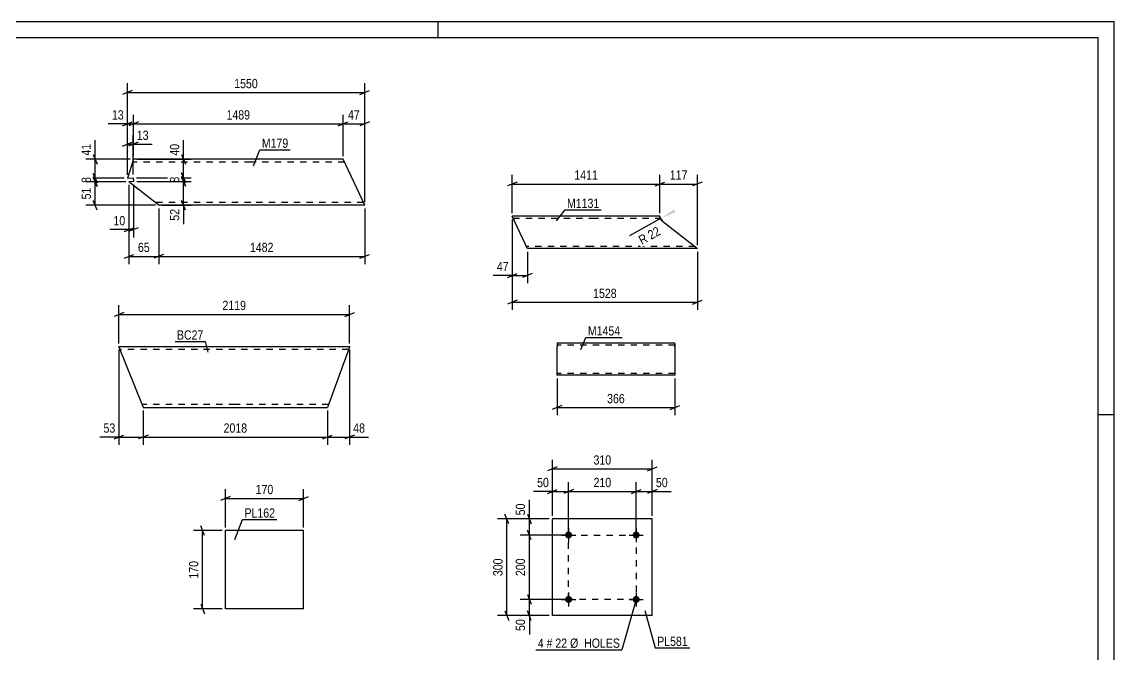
# Model space of a CAD drawing. Header units: millimetres. Extents: x 0 to 594, y 0 to 420.
# Drawn here: x 254.7 to 594, y 223.7 to 420 of the extents above; entities that cross this region are included whole.
import ezdxf

# ---------------------------------------------------------------- set-up
doc = ezdxf.new("R2010")
doc.units = ezdxf.units.MM
doc.linetypes.add('DXK_LINE_DOT2', pattern=[3.9198, 1.9599, -1.9599])
doc.styles.add('Arial Narrow', font='ARIALN.TTF', dxfattribs={"height": 0.2})

# ---------------------------------------------------------------- blocks, each defined once
blk = doc.blocks.new('Unknown-761571251-1162')
at = {"color": 5, "linetype": 'Continuous'}
for p, q in [((594, 420), (0, 420)), ((384, 415), (384, 420)), ((594, 0), (594, 420)), ((589, 415), (5, 415)), ((589, 5), (589, 415)), ((594, 298), (589, 298))]:
    blk.add_line(p, q, dxfattribs=at)
blk = doc.blocks.new('Part-761571251-7425 - 7424')
at = {"color": 2, "linetype": 'Continuous'}
for p, q in [((289.35, 377.34), (287.43, 371.48)), ((325.76, 377.34), (289.35, 377.34)), ((354.43, 377.34), (325.86, 377.34)), ((361.16, 363.06), (354.43, 377.34)), ((287.43, 371.48), (289.26, 371.59)), ((289.33, 370.45), (287.91, 370.36)), ((295.01, 364.77), (287.91, 370.36)), ((289.26, 371.59), (289.33, 370.45)), ((297.19, 363.06), (295.01, 364.77)), ((325.76, 363.06), (297.19, 363.06)), ((361.16, 363.06), (325.86, 363.06))]:
    blk.add_line(p, q, dxfattribs=at)
at = {"color": 7, "linetype": 'DXK_LINE_DOT2'}
for p, q in [((325.76, 376.49), (289.07, 376.49)), ((354.84, 376.49), (325.86, 376.49)), ((297.02, 363.19), (295.01, 364.77)), ((325.76, 363.92), (296.1, 363.92)), ((360.76, 363.92), (325.86, 363.92)), ((360.76, 363.92), (360.73, 363.98))]:
    blk.add_line(p, q, dxfattribs=at)
blk = doc.blocks.new('Part-761571251-7460 - 7459')
at = {"color": 2, "linetype": 'Continuous'}
for p, q in [((431.74, 359.66), (407.02, 359.66)), ((411.17, 350.86), (407.02, 359.66)), ((452.86, 359.66), (431.84, 359.66)), ((453.1, 358.92), (452.86, 359.66)), ((453.11, 358.89), (453.1, 358.92)), ((453.72, 358.18), (453.11, 358.89)), ((453.72, 358.18), (464.55, 349.66)), ((411.74, 349.66), (411.17, 350.86)), ((431.74, 349.66), (411.74, 349.66)), ((464.55, 349.66), (431.84, 349.66))]:
    blk.add_line(p, q, dxfattribs=at)
at = {"color": 7, "linetype": 'DXK_LINE_DOT2'}
for p, q in [((407.31, 359.06), (431.74, 359.06)), ((431.84, 359.06), (453.06, 359.06)), ((453.06, 359.06), (453.07, 359.02)), ((453.07, 359.02), (453.06, 359.06)), ((453.1, 358.92), (453.07, 359.02)), ((453.1, 358.92), (453.07, 359.02)), ((453.11, 358.89), (453.1, 358.92)), ((453.11, 358.89), (453.1, 358.92)), ((453.11, 358.89), (453.1, 358.92)), ((453.28, 358.69), (453.11, 358.89)), ((453.11, 358.89), (453.11, 358.89)), ((411.69, 349.75), (411.17, 350.86)), ((411.45, 350.26), (411.43, 350.31)), ((431.74, 350.26), (411.45, 350.26)), ((463.78, 350.26), (431.84, 350.26))]:
    blk.add_line(p, q, dxfattribs=at)
blk = doc.blocks.new('Part-761571251-7432 - 7431')
at = {"color": 2, "linetype": 'Continuous'}
for p, q in [((292.32, 300.46), (284.8, 319.19)), ((284.8, 319.19), (320.94, 319.19)), ((321.04, 319.19), (356.48, 319.19)), ((356.43, 319.06), (349.61, 300.33)), ((356.48, 319.19), (356.43, 319.06)), ((292.32, 300.46), (292.37, 300.33)), ((292.37, 300.33), (320.94, 300.33)), ((321.04, 300.33), (349.61, 300.33))]:
    blk.add_line(p, q, dxfattribs=at)
at = {"color": 7, "linetype": 'DXK_LINE_DOT2'}
for p, q in [((320.94, 318.33), (285.14, 318.33)), ((356.16, 318.33), (321.04, 318.33)), ((292.03, 301.19), (292, 301.25)), ((320.94, 301.19), (292.03, 301.19)), ((349.92, 301.19), (321.04, 301.19)), ((349.92, 301.19), (349.95, 301.25))]:
    blk.add_line(p, q, dxfattribs=at)
blk = doc.blocks.new('Part-761571251-7439 - 7438')
at = {"color": 2, "linetype": 'Continuous'}
for p, q in [((342.16, 262.06), (317.91, 262.06)), ((317.91, 237.77), (317.91, 262.06)), ((342.16, 237.77), (342.16, 262.06)), ((342.16, 237.77), (317.91, 237.77))]:
    blk.add_line(p, q, dxfattribs=at)
blk = doc.blocks.new('Part-761571251-7467 - 7466')
at = {"color": 2, "linetype": 'Continuous'}
for p, q in [((420.92, 320.28), (420.92, 319.08)), ((457.52, 320.28), (420.92, 320.28)), ((420.92, 311.02), (420.92, 319.08)), ((457.52, 320.19), (457.52, 320.28)), ((457.52, 320.19), (457.52, 319.08)), ((457.52, 319.08), (457.52, 310.28)), ((420.92, 310.37), (420.92, 311.02)), ((420.92, 310.28), (420.92, 310.37)), ((457.52, 310.28), (420.92, 310.28))]:
    blk.add_line(p, q, dxfattribs=at)
at = {"color": 7, "linetype": 'DXK_LINE_DOT2'}
for p, q in [((457.52, 319.68), (420.92, 319.68)), ((457.52, 319.08), (457.52, 319.93)), ((420.92, 311.02), (420.92, 310.63)), ((420.92, 310.88), (420.92, 310.92)), ((457.52, 310.88), (420.92, 310.88)), ((457.52, 310.88), (457.52, 310.92))]:
    blk.add_line(p, q, dxfattribs=at)
blk = doc.blocks.new('Part-761571251-7474 - 7473')
at = {"color": 2, "linetype": 'Continuous'}
for p, q in [((450.51, 265.7), (419.51, 265.7)), ((419.51, 235.7), (419.51, 265.7)), ((450.51, 235.7), (450.51, 265.7)), ((450.51, 235.7), (419.51, 235.7))]:
    blk.add_line(p, q, dxfattribs=at)
blk = doc.blocks.new('Bolt-761571251-7475 - 7473')
at = {"linetype": 'Continuous'}
for points in [[(425.61, 240.7, -1), (423.41, 240.7, -1)], [(446.61, 240.7, -1), (444.41, 240.7, -1)]]:
    blk.add_hatch(color=1, dxfattribs=at).paths.add_polyline_path(points)
at = {"color": 1, "linetype": 'Continuous'}
for p, q in [((424.51, 242.9), (424.51, 238.5)), ((445.51, 242.9), (445.51, 238.5)), ((422.31, 240.7), (426.71, 240.7)), ((443.31, 240.7), (447.71, 240.7))]:
    blk.add_line(p, q, dxfattribs=at)
blk = doc.blocks.new('Bolt-761571251-7476 - 7473')
at = {"linetype": 'Continuous'}
for points in [[(425.61, 260.7, -1), (423.41, 260.7, -1)], [(446.61, 260.7, -1), (444.41, 260.7, -1)]]:
    blk.add_hatch(color=1, dxfattribs=at).paths.add_polyline_path(points)
at = {"color": 1, "linetype": 'Continuous'}
for p, q in [((424.51, 262.9), (424.51, 258.5)), ((445.51, 262.9), (445.51, 258.5)), ((422.31, 260.7), (426.71, 260.7)), ((443.31, 260.7), (447.71, 260.7))]:
    blk.add_line(p, q, dxfattribs=at)
blk = doc.blocks.new('Rectangle-761571251-11184 - 7473')
at = {"color": 1, "linetype": 'DXK_LINE_DOT2'}
blk.add_lwpolyline([(424.51, 260.7), (445.51, 260.7), (445.51, 240.7), (424.51, 240.7), (424.51, 260.7)], close=True, dxfattribs=at)
blk = doc.blocks.new('StraightDimension-761571251-7562 - 7424')
at = {"color": 7, "linetype": 'Continuous'}
for p, q in [((287.43, 372.48), (287.43, 400.92)), ((361.16, 364.06), (361.16, 400.92)), ((288.93, 398.67), (285.93, 397.47)), ((287.43, 398.07), (361.16, 398.07)), ((359.66, 397.47), (362.66, 398.67))]:
    blk.add_line(p, q, dxfattribs=at)
at = {"color": 0}
blk.add_wipeout([(328.55, 398.82), (328.55, 403.02), (320.04, 403.02), (320.04, 398.82)], dxfattribs=at)
at = {"color": 3, "style": 'Arial Narrow'}
blk.add_text('1550', height=2.863, dxfattribs=at).set_placement((320.64, 399.42))
blk = doc.blocks.new('StraightDimension-761571251-9604 - 7424')
at = {"color": 7, "linetype": 'Continuous'}
for p, q in [((288.35, 377.34), (274.58, 377.34)), ((276.83, 378.84), (278.03, 375.84)), ((277.43, 371.48), (277.43, 377.34)), ((286.43, 371.48), (274.58, 371.48)), ((278.03, 369.98), (276.83, 372.98))]:
    blk.add_line(p, q, dxfattribs=at)
at = {"color": 0}
blk.add_wipeout([(276.68, 382.73), (272.48, 382.73), (272.48, 377.87), (276.68, 377.87)], dxfattribs=at)
at = {"color": 7, "linetype": 'Continuous'}
blk.add_line((277.43, 377.34), (277.43, 383.25), dxfattribs=at)
blk.add_line((277.43, 377.34), (277.43, 383.25), dxfattribs=at)
at = {"color": 3, "style": 'Arial Narrow'}
blk.add_text('41', height=2.863, rotation=90.0002, dxfattribs=at).set_placement((276.08, 378.47))
blk = doc.blocks.new('StraightDimension-761571251-9605 - 7424')
at = {"color": 7, "linetype": 'Continuous'}
for p, q in [((286.43, 371.48), (274.58, 371.48)), ((286.91, 370.36), (274.58, 370.36)), ((276.83, 372.98), (278.03, 369.98)), ((278.03, 368.86), (276.83, 371.86)), ((277.43, 370.36), (277.43, 371.48))]:
    blk.add_line(p, q, dxfattribs=at)
at = {"color": 0}
blk.add_wipeout([(276.68, 372.43), (272.48, 372.43), (272.48, 369.4), (276.68, 369.4)], dxfattribs=at)
at = {"color": 3, "style": 'Arial Narrow'}
blk.add_text('8', height=2.86, rotation=90.0002, dxfattribs=at).set_placement((276.08, 370))
blk = doc.blocks.new('StraightDimension-761571251-10506 - 7424')
at = {"color": 7, "linetype": 'Continuous'}
for p, q in [((287.43, 372.48), (287.43, 384.87)), ((289.26, 372.59), (289.26, 384.87)), ((285.93, 381.42), (288.93, 382.62)), ((287.43, 382.02), (289.26, 382.02)), ((290.76, 382.62), (287.76, 381.42))]:
    blk.add_line(p, q, dxfattribs=at)
at = {"color": 0}
blk.add_wipeout([(294.64, 382.77), (294.64, 386.97), (289.78, 386.97), (289.78, 382.77)], dxfattribs=at)
at = {"color": 7, "linetype": 'Continuous'}
blk.add_line((289.26, 382.02), (295.16, 382.02), dxfattribs=at)
blk.add_line((289.26, 382.02), (295.16, 382.02), dxfattribs=at)
at = {"color": 3, "style": 'Arial Narrow'}
blk.add_text('13', height=2.863, dxfattribs=at).set_placement((290.38, 383.37))
blk = doc.blocks.new('StraightDimension-761571251-9988 - 7424')
at = {"color": 7, "linetype": 'Continuous'}
for p, q in [((297.19, 362.06), (297.19, 344.81)), ((361.16, 362.06), (361.16, 344.81)), ((298.69, 347.81), (295.69, 346.61)), ((297.19, 347.21), (361.16, 347.21)), ((359.66, 346.61), (362.66, 347.81))]:
    blk.add_line(p, q, dxfattribs=at)
at = {"color": 0}
blk.add_wipeout([(333.43, 347.96), (333.43, 352.16), (324.92, 352.16), (324.92, 347.96)], dxfattribs=at)
at = {"color": 3, "style": 'Arial Narrow'}
blk.add_text('1482', height=2.863, dxfattribs=at).set_placement((325.52, 348.56))
blk = doc.blocks.new('StraightDimension-761571251-9606 - 7424')
at = {"color": 7, "linetype": 'Continuous'}
for p, q in [((286.91, 370.36), (274.58, 370.36)), ((276.83, 371.86), (278.03, 368.86)), ((277.43, 363.06), (277.43, 370.36)), ((278.03, 361.56), (276.83, 364.56)), ((296.19, 363.06), (274.58, 363.06))]:
    blk.add_line(p, q, dxfattribs=at)
at = {"color": 0}
blk.add_wipeout([(276.68, 369.14), (272.48, 369.14), (272.48, 364.28), (276.68, 364.28)], dxfattribs=at)
at = {"color": 3, "style": 'Arial Narrow'}
blk.add_text('51', height=2.863, rotation=90.0002, dxfattribs=at).set_placement((276.08, 364.88))
blk = doc.blocks.new('StraightDimension-761571251-9989 - 7424')
at = {"color": 7, "linetype": 'Continuous'}
for p, q in [((287.91, 369.36), (287.91, 344.81)), ((297.19, 362.06), (297.19, 344.81)), ((286.41, 346.61), (289.41, 347.81)), ((287.91, 347.21), (297.19, 347.21)), ((298.69, 347.81), (295.69, 346.61))]:
    blk.add_line(p, q, dxfattribs=at)
at = {"color": 0}
blk.add_wipeout([(294.98, 347.96), (294.98, 352.16), (290.12, 352.16), (290.12, 347.96)], dxfattribs=at)
at = {"color": 3, "style": 'Arial Narrow'}
blk.add_text('65', height=2.863, dxfattribs=at).set_placement((290.72, 348.56))
blk = doc.blocks.new('StraightDimension-761571251-10337 - 7424')
at = {"color": 7, "linetype": 'Continuous'}
for p, q in [((354.43, 378.34), (354.43, 391.19)), ((361.16, 364.06), (361.16, 391.19)), ((352.93, 387.74), (355.93, 388.94)), ((354.43, 388.34), (361.16, 388.34)), ((362.66, 388.94), (359.66, 387.74))]:
    blk.add_line(p, q, dxfattribs=at)
at = {"color": 0}
blk.add_wipeout([(360.23, 389.09), (360.23, 393.29), (355.37, 393.29), (355.37, 389.09)], dxfattribs=at)
at = {"color": 3, "style": 'Arial Narrow'}
blk.add_text('47', height=2.863, dxfattribs=at).set_placement((355.97, 389.69))
blk = doc.blocks.new('StraightDimension-761571251-10338 - 7424')
at = {"color": 7, "linetype": 'Continuous'}
for p, q in [((289.35, 378.34), (289.35, 391.19)), ((354.43, 378.34), (354.43, 391.19)), ((290.85, 388.94), (287.85, 387.74)), ((289.35, 388.34), (354.43, 388.34)), ((352.93, 387.74), (355.93, 388.94))]:
    blk.add_line(p, q, dxfattribs=at)
at = {"color": 0}
blk.add_wipeout([(326.15, 389.09), (326.15, 393.29), (317.64, 393.29), (317.64, 389.09)], dxfattribs=at)
at = {"color": 3, "style": 'Arial Narrow'}
blk.add_text('1489', height=2.863, dxfattribs=at).set_placement((318.24, 389.69))
blk = doc.blocks.new('StraightDimension-761571251-10339 - 7424')
at = {"color": 7, "linetype": 'Continuous'}
for p, q in [((287.43, 372.48), (287.43, 391.19)), ((289.35, 378.34), (289.35, 391.19)), ((285.93, 387.74), (288.93, 388.94)), ((287.43, 388.34), (289.35, 388.34)), ((290.85, 388.94), (287.85, 387.74))]:
    blk.add_line(p, q, dxfattribs=at)
at = {"color": 0}
blk.add_wipeout([(286.9, 389.09), (286.9, 393.29), (282.04, 393.29), (282.04, 389.09)], dxfattribs=at)
at = {"color": 7, "linetype": 'Continuous'}
blk.add_line((287.43, 388.34), (281.52, 388.34), dxfattribs=at)
blk.add_line((287.43, 388.34), (281.52, 388.34), dxfattribs=at)
at = {"color": 3, "style": 'Arial Narrow'}
blk.add_text('13', height=2.863, dxfattribs=at).set_placement((282.64, 389.69))
blk = doc.blocks.new('StraightDimension-761571251-10444 - 7424')
at = {"color": 7, "linetype": 'Continuous'}
for p, q in [((290.35, 377.34), (307.29, 377.34)), ((304.29, 378.84), (305.49, 375.84)), ((304.89, 371.59), (304.89, 377.34)), ((290.26, 371.59), (307.29, 371.59)), ((305.49, 370.09), (304.29, 373.09))]:
    blk.add_line(p, q, dxfattribs=at)
at = {"color": 0}
blk.add_wipeout([(304.14, 382.73), (299.94, 382.73), (299.94, 377.87), (304.14, 377.87)], dxfattribs=at)
at = {"color": 7, "linetype": 'Continuous'}
blk.add_line((304.89, 377.34), (304.89, 383.25), dxfattribs=at)
blk.add_line((304.89, 377.34), (304.89, 383.25), dxfattribs=at)
at = {"color": 3, "style": 'Arial Narrow'}
blk.add_text('40', height=2.863, rotation=90.0002, dxfattribs=at).set_placement((303.54, 378.47))
blk = doc.blocks.new('StraightDimension-761571251-10445 - 7424')
at = {"color": 7, "linetype": 'Continuous'}
for p, q in [((290.26, 371.59), (307.29, 371.59)), ((290.33, 370.45), (307.29, 370.45)), ((304.29, 373.09), (305.49, 370.09)), ((305.49, 368.95), (304.29, 371.95)), ((304.89, 370.45), (304.89, 371.59))]:
    blk.add_line(p, q, dxfattribs=at)
at = {"color": 0}
blk.add_wipeout([(304.14, 372.54), (299.94, 372.54), (299.94, 369.51), (304.14, 369.51)], dxfattribs=at)
at = {"color": 3, "style": 'Arial Narrow'}
blk.add_text('8', height=2.86, rotation=90.0002, dxfattribs=at).set_placement((303.54, 370.11))
blk = doc.blocks.new('StraightDimension-761571251-10446 - 7424')
at = {"color": 7, "linetype": 'Continuous'}
for p, q in [((290.33, 370.45), (307.29, 370.45)), ((304.29, 371.95), (305.49, 368.95)), ((304.89, 363.06), (304.89, 370.45)), ((305.49, 361.56), (304.29, 364.56)), ((298.19, 363.06), (307.29, 363.06))]:
    blk.add_line(p, q, dxfattribs=at)
at = {"color": 0}
blk.add_wipeout([(304.14, 362.53), (299.94, 362.53), (299.94, 357.68), (304.14, 357.68)], dxfattribs=at)
at = {"color": 7, "linetype": 'Continuous'}
blk.add_line((304.89, 363.06), (304.89, 357.15), dxfattribs=at)
blk.add_line((304.89, 363.06), (304.89, 357.15), dxfattribs=at)
at = {"color": 3, "style": 'Arial Narrow'}
blk.add_text('52', height=2.863, rotation=90.0002, dxfattribs=at).set_placement((303.54, 358.28))
blk = doc.blocks.new('StraightDimension-761571251-10548 - 7424')
at = {"color": 7, "linetype": 'Continuous'}
for p, q in [((287.91, 369.36), (287.91, 353.1)), ((289.33, 369.45), (289.33, 353.1)), ((286.41, 354.9), (289.41, 356.1)), ((290.83, 356.1), (287.83, 354.9)), ((287.91, 355.5), (289.33, 355.5))]:
    blk.add_line(p, q, dxfattribs=at)
at = {"color": 0}
blk.add_wipeout([(287.38, 356.25), (287.38, 360.45), (282.52, 360.45), (282.52, 356.25)], dxfattribs=at)
at = {"color": 7, "linetype": 'Continuous'}
blk.add_line((287.91, 355.5), (282, 355.5), dxfattribs=at)
blk.add_line((287.91, 355.5), (282, 355.5), dxfattribs=at)
at = {"color": 3, "style": 'Arial Narrow'}
blk.add_text('10', height=2.863, dxfattribs=at).set_placement((283.12, 356.85))
blk = doc.blocks.new('StraightDimension-761571251-11034 - 7459')
at = {"color": 7, "linetype": 'Continuous'}
for p, q in [((408.52, 370.26), (405.52, 369.06)), ((407.02, 360.66), (407.02, 372.51)), ((451.36, 369.06), (454.36, 370.26)), ((452.86, 360.66), (452.86, 372.51)), ((407.02, 369.66), (452.86, 369.66))]:
    blk.add_line(p, q, dxfattribs=at)
at = {"color": 0}
blk.add_wipeout([(434.2, 370.41), (434.2, 374.61), (425.69, 374.61), (425.69, 370.41)], dxfattribs=at)
at = {"color": 3, "style": 'Arial Narrow'}
blk.add_text('1411', height=2.863, dxfattribs=at).set_placement((426.29, 371.01))
blk = doc.blocks.new('StraightDimension-761571251-7680 - 7459')
at = {"color": 7, "linetype": 'Continuous'}
for p, q in [((407.02, 358.66), (407.02, 338.88)), ((411.74, 348.66), (411.74, 338.88)), ((405.52, 340.68), (408.52, 341.88)), ((407.02, 341.28), (411.74, 341.28)), ((413.24, 341.88), (410.24, 340.68))]:
    blk.add_line(p, q, dxfattribs=at)
at = {"color": 0}
blk.add_wipeout([(406.5, 342.03), (406.5, 346.23), (401.64, 346.23), (401.64, 342.03)], dxfattribs=at)
at = {"color": 7, "linetype": 'Continuous'}
blk.add_line((407.02, 341.28), (401.12, 341.28), dxfattribs=at)
blk.add_line((407.02, 341.28), (401.12, 341.28), dxfattribs=at)
at = {"color": 3, "style": 'Arial Narrow'}
blk.add_text('47', height=2.863, dxfattribs=at).set_placement((402.24, 342.63))
blk = doc.blocks.new('StraightDimension-761571251-11033 - 7459')
at = {"color": 7, "linetype": 'Continuous'}
for p, q in [((451.36, 369.06), (454.36, 370.26)), ((452.86, 360.66), (452.86, 372.51)), ((466.05, 370.26), (463.05, 369.06)), ((464.55, 350.66), (464.55, 372.51)), ((452.86, 369.66), (464.55, 369.66))]:
    blk.add_line(p, q, dxfattribs=at)
at = {"color": 0}
blk.add_wipeout([(462.05, 370.41), (462.05, 374.61), (455.36, 374.61), (455.36, 370.41)], dxfattribs=at)
at = {"color": 3, "style": 'Arial Narrow'}
blk.add_text('117', height=2.863, dxfattribs=at).set_placement((455.96, 371.01))
blk = doc.blocks.new('StraightDimension-761571251-7718 - 7459')
at = {"color": 7, "linetype": 'Continuous'}
for p, q in [((407.02, 358.66), (407.02, 330.56)), ((464.55, 348.66), (464.55, 330.56)), ((408.52, 333.56), (405.52, 332.36)), ((407.02, 332.96), (464.55, 332.96)), ((463.05, 332.36), (466.05, 333.56))]:
    blk.add_line(p, q, dxfattribs=at)
at = {"color": 0}
blk.add_wipeout([(440.04, 333.71), (440.04, 337.91), (431.53, 337.91), (431.53, 333.71)], dxfattribs=at)
at = {"color": 3, "style": 'Arial Narrow'}
blk.add_text('1528', height=2.863, dxfattribs=at).set_placement((432.13, 334.31))
blk = doc.blocks.new('RadiusDimension-761571251-11060 - 7459')
at = {"linetype": 'Continuous'}
blk.add_hatch(color=7, dxfattribs=at).paths.add_polyline_path([(457.73, 360.9), (453.11, 358.92), (457.25, 361.77)])
at = {"color": 7, "linetype": 'Continuous'}
blk.add_line((453.11, 358.92), (443.4, 353.58), dxfattribs=at)
blk.add_arc((455.05, 359.99), 2.21, 188.559, 229.1032, dxfattribs=at)
at = {"color": 0}
blk.add_wipeout([(454.18, 353.86), (452.15, 357.54), (445.02, 353.61), (447.04, 349.93)], dxfattribs=at)
at = {"color": 3, "style": 'Arial Narrow'}
blk.add_text('R 22', height=2.863, rotation=28.8312, dxfattribs=at).set_placement((447.28, 350.75))
blk = doc.blocks.new('StraightDimension-761571251-10576 - 7431')
at = {"color": 7, "linetype": 'Continuous'}
for p, q in [((284.8, 318.19), (284.8, 288.73)), ((292.37, 299.33), (292.37, 288.73)), ((283.3, 290.53), (286.3, 291.73)), ((284.8, 291.13), (292.37, 291.13)), ((293.87, 291.73), (290.87, 290.53))]:
    blk.add_line(p, q, dxfattribs=at)
at = {"color": 0}
blk.add_wipeout([(284.27, 291.88), (284.27, 296.08), (279.42, 296.08), (279.42, 291.88)], dxfattribs=at)
at = {"color": 7, "linetype": 'Continuous'}
blk.add_line((284.8, 291.13), (278.89, 291.13), dxfattribs=at)
blk.add_line((284.8, 291.13), (278.89, 291.13), dxfattribs=at)
at = {"color": 3, "style": 'Arial Narrow'}
blk.add_text('53', height=2.863, dxfattribs=at).set_placement((280.02, 292.48))
blk = doc.blocks.new('StraightDimension-761571251-10574 - 7431')
at = {"color": 7, "linetype": 'Continuous'}
for p, q in [((356.48, 318.19), (356.48, 288.73)), ((349.61, 299.33), (349.61, 288.73)), ((348.11, 290.53), (351.11, 291.73)), ((349.61, 291.13), (356.48, 291.13)), ((357.98, 291.73), (354.98, 290.53))]:
    blk.add_line(p, q, dxfattribs=at)
at = {"color": 0}
blk.add_wipeout([(361.86, 291.88), (361.86, 296.08), (357, 296.08), (357, 291.88)], dxfattribs=at)
at = {"color": 7, "linetype": 'Continuous'}
blk.add_line((356.48, 291.13), (362.38, 291.13), dxfattribs=at)
blk.add_line((356.48, 291.13), (362.38, 291.13), dxfattribs=at)
at = {"color": 3, "style": 'Arial Narrow'}
blk.add_text('48', height=2.863, dxfattribs=at).set_placement((357.6, 292.48))
blk = doc.blocks.new('StraightDimension-761571251-7586 - 7431')
at = {"color": 7, "linetype": 'Continuous'}
for p, q in [((286.3, 329.79), (283.3, 328.59)), ((284.8, 320.19), (284.8, 332.04)), ((284.8, 329.19), (356.48, 329.19)), ((354.98, 328.59), (357.98, 329.79)), ((356.48, 320.19), (356.48, 332.04))]:
    blk.add_line(p, q, dxfattribs=at)
at = {"color": 0}
blk.add_wipeout([(324.89, 329.94), (324.89, 334.14), (316.38, 334.14), (316.38, 329.94)], dxfattribs=at)
at = {"color": 3, "style": 'Arial Narrow'}
blk.add_text('2119', height=2.863, dxfattribs=at).set_placement((316.98, 330.54))
blk = doc.blocks.new('StraightDimension-761571251-10575 - 7431')
at = {"color": 7, "linetype": 'Continuous'}
for p, q in [((292.37, 299.33), (292.37, 288.73)), ((349.61, 299.33), (349.61, 288.73)), ((293.87, 291.73), (290.87, 290.53)), ((292.37, 291.13), (349.61, 291.13)), ((348.11, 290.53), (351.11, 291.73))]:
    blk.add_line(p, q, dxfattribs=at)
at = {"color": 0}
blk.add_wipeout([(325.25, 291.88), (325.25, 296.08), (316.74, 296.08), (316.74, 291.88)], dxfattribs=at)
at = {"color": 3, "style": 'Arial Narrow'}
blk.add_text('2018', height=2.863, dxfattribs=at).set_placement((317.34, 292.48))
blk = doc.blocks.new('StraightDimension-761571251-7590 - 7438')
at = {"color": 7, "linetype": 'Continuous'}
for p, q in [((316.91, 262.06), (307.96, 262.06)), ((311.41, 260.56), (310.21, 263.56)), ((310.81, 237.77), (310.81, 262.06)), ((316.91, 237.77), (307.96, 237.77)), ((310.21, 239.27), (311.41, 236.27))]:
    blk.add_line(p, q, dxfattribs=at)
at = {"color": 0}
blk.add_wipeout([(310.06, 253.25), (305.86, 253.25), (305.86, 246.57), (310.06, 246.57)], dxfattribs=at)
at = {"color": 3, "style": 'Arial Narrow'}
blk.add_text('170', height=2.863, rotation=90.0002, dxfattribs=at).set_placement((309.46, 247.17))
blk = doc.blocks.new('StraightDimension-761571251-7594 - 7438')
at = {"color": 7, "linetype": 'Continuous'}
for p, q in [((317.91, 263.06), (317.91, 274.91)), ((342.16, 263.06), (342.16, 274.91)), ((319.41, 272.66), (316.41, 271.46)), ((317.91, 272.06), (342.16, 272.06)), ((340.66, 271.46), (343.66, 272.66))]:
    blk.add_line(p, q, dxfattribs=at)
at = {"color": 0}
blk.add_wipeout([(333.38, 272.81), (333.38, 277.01), (326.69, 277.01), (326.69, 272.81)], dxfattribs=at)
at = {"color": 3, "style": 'Arial Narrow'}
blk.add_text('170', height=2.863, dxfattribs=at).set_placement((327.29, 273.41))
blk = doc.blocks.new('StraightDimension-761571251-7722 - 7466')
at = {"color": 7, "linetype": 'Continuous'}
for p, q in [((420.92, 309.28), (420.92, 297.88)), ((457.52, 309.28), (457.52, 297.88)), ((422.42, 300.88), (419.42, 299.68)), ((420.92, 300.28), (457.52, 300.28)), ((456.02, 299.68), (459.02, 300.88))]:
    blk.add_line(p, q, dxfattribs=at)
at = {"color": 0}
blk.add_wipeout([(442.56, 301.03), (442.56, 305.23), (435.87, 305.23), (435.87, 301.03)], dxfattribs=at)
at = {"color": 3, "style": 'Arial Narrow'}
blk.add_text('366', height=2.863, dxfattribs=at).set_placement((436.47, 301.63))
blk = doc.blocks.new('StraightDimension-761571251-7727 - 7473')
at = {"color": 7, "linetype": 'Continuous'}
for p, q in [((412.92, 259.2), (411.72, 262.2)), ((423.51, 260.7), (409.47, 260.7)), ((412.32, 240.7), (412.32, 260.7)), ((411.72, 242.2), (412.92, 239.2)), ((423.51, 240.7), (409.47, 240.7))]:
    blk.add_line(p, q, dxfattribs=at)
at = {"color": 0}
blk.add_wipeout([(411.57, 254.04), (407.37, 254.04), (407.37, 247.36), (411.57, 247.36)], dxfattribs=at)
at = {"color": 3, "style": 'Arial Narrow'}
blk.add_text('200', height=2.863, rotation=90.0002, dxfattribs=at).set_placement((410.97, 247.96))
blk = doc.blocks.new('StraightDimension-761571251-7726 - 7473')
at = {"color": 7, "linetype": 'Continuous'}
for p, q in [((418.51, 265.7), (409.47, 265.7)), ((411.72, 267.2), (412.92, 264.2)), ((412.32, 260.7), (412.32, 265.7)), ((412.92, 259.2), (411.72, 262.2)), ((423.51, 260.7), (409.47, 260.7))]:
    blk.add_line(p, q, dxfattribs=at)
at = {"color": 0}
blk.add_wipeout([(411.57, 271.08), (407.37, 271.08), (407.37, 266.22), (411.57, 266.22)], dxfattribs=at)
at = {"color": 7, "linetype": 'Continuous'}
blk.add_line((412.32, 265.7), (412.32, 271.6), dxfattribs=at)
blk.add_line((412.32, 265.7), (412.32, 271.6), dxfattribs=at)
at = {"color": 3, "style": 'Arial Narrow'}
blk.add_text('50', height=2.863, rotation=90.0002, dxfattribs=at).set_placement((410.97, 266.82))
blk = doc.blocks.new('StraightDimension-761571251-11129 - 7473')
at = {"color": 7, "linetype": 'Continuous'}
for p, q in [((419.51, 266.7), (419.51, 277.08)), ((424.51, 261.7), (424.51, 277.08)), ((418.01, 273.63), (421.01, 274.83)), ((419.51, 274.23), (424.51, 274.23)), ((426.01, 274.83), (423.01, 273.63))]:
    blk.add_line(p, q, dxfattribs=at)
at = {"color": 0}
blk.add_wipeout([(418.99, 274.98), (418.99, 279.18), (414.13, 279.18), (414.13, 274.98)], dxfattribs=at)
at = {"color": 7, "linetype": 'Continuous'}
blk.add_line((419.51, 274.23), (413.61, 274.23), dxfattribs=at)
blk.add_line((419.51, 274.23), (413.61, 274.23), dxfattribs=at)
at = {"color": 3, "style": 'Arial Narrow'}
blk.add_text('50', height=2.863, dxfattribs=at).set_placement((414.73, 275.58))
blk = doc.blocks.new('StraightDimension-761571251-7728 - 7473')
at = {"color": 7, "linetype": 'Continuous'}
for p, q in [((411.72, 242.2), (412.92, 239.2)), ((423.51, 240.7), (409.47, 240.7)), ((412.32, 235.7), (412.32, 240.7)), ((418.51, 235.7), (409.47, 235.7)), ((412.92, 234.2), (411.72, 237.2))]:
    blk.add_line(p, q, dxfattribs=at)
at = {"color": 0}
blk.add_wipeout([(411.57, 235.17), (407.37, 235.17), (407.37, 230.32), (411.57, 230.32)], dxfattribs=at)
at = {"color": 7, "linetype": 'Continuous'}
blk.add_line((412.32, 235.7), (412.32, 229.79), dxfattribs=at)
blk.add_line((412.32, 235.7), (412.32, 229.79), dxfattribs=at)
at = {"color": 3, "style": 'Arial Narrow'}
blk.add_text('50', height=2.863, rotation=90.0002, dxfattribs=at).set_placement((410.97, 230.92))
blk = doc.blocks.new('StraightDimension-761571251-7738 - 7473')
at = {"color": 7, "linetype": 'Continuous'}
for p, q in [((418.51, 265.7), (402.47, 265.7)), ((405.92, 264.2), (404.72, 267.2)), ((405.32, 235.7), (405.32, 265.7)), ((418.51, 235.7), (402.47, 235.7)), ((404.72, 237.2), (405.92, 234.2))]:
    blk.add_line(p, q, dxfattribs=at)
at = {"color": 0}
blk.add_wipeout([(404.57, 254.04), (400.37, 254.04), (400.37, 247.35), (404.57, 247.35)], dxfattribs=at)
at = {"color": 3, "style": 'Arial Narrow'}
blk.add_text('300', height=2.863, rotation=90.0002, dxfattribs=at).set_placement((403.97, 247.95))
blk = doc.blocks.new('StraightDimension-761571251-7758 - 7473')
at = {"color": 7, "linetype": 'Continuous'}
for p, q in [((421.01, 281.83), (418.01, 280.63)), ((419.51, 266.7), (419.51, 284.08)), ((449.01, 280.63), (452.01, 281.83)), ((450.51, 266.7), (450.51, 284.08)), ((419.51, 281.23), (450.51, 281.23))]:
    blk.add_line(p, q, dxfattribs=at)
at = {"color": 0}
blk.add_wipeout([(438.36, 281.98), (438.36, 286.18), (431.67, 286.18), (431.67, 281.98)], dxfattribs=at)
at = {"color": 3, "style": 'Arial Narrow'}
blk.add_text('310', height=2.863, dxfattribs=at).set_placement((432.27, 282.58))
blk = doc.blocks.new('StraightDimension-761571251-11127 - 7473')
at = {"color": 7, "linetype": 'Continuous'}
for p, q in [((445.51, 261.7), (445.51, 277.08)), ((450.51, 266.7), (450.51, 277.08)), ((444.01, 273.63), (447.01, 274.83)), ((445.51, 274.23), (450.51, 274.23)), ((452.01, 274.83), (449.01, 273.63))]:
    blk.add_line(p, q, dxfattribs=at)
at = {"color": 0}
blk.add_wipeout([(455.89, 274.98), (455.89, 279.18), (451.04, 279.18), (451.04, 274.98)], dxfattribs=at)
at = {"color": 7, "linetype": 'Continuous'}
blk.add_line((450.51, 274.23), (456.42, 274.23), dxfattribs=at)
blk.add_line((450.51, 274.23), (456.42, 274.23), dxfattribs=at)
at = {"color": 3, "style": 'Arial Narrow'}
blk.add_text('50', height=2.863, dxfattribs=at).set_placement((451.64, 275.58))
blk = doc.blocks.new('StraightDimension-761571251-11128 - 7473')
at = {"color": 7, "linetype": 'Continuous'}
for p, q in [((424.51, 261.7), (424.51, 277.08)), ((445.51, 261.7), (445.51, 277.08)), ((426.01, 274.83), (423.01, 273.63)), ((424.51, 274.23), (445.51, 274.23)), ((444.01, 273.63), (447.01, 274.83))]:
    blk.add_line(p, q, dxfattribs=at)
at = {"color": 0}
blk.add_wipeout([(438.36, 274.98), (438.36, 279.18), (431.67, 279.18), (431.67, 274.98)], dxfattribs=at)
at = {"color": 3, "style": 'Arial Narrow'}
blk.add_text('210', height=2.863, dxfattribs=at).set_placement((432.27, 275.58))
blk = doc.blocks.new('Mark-761571251-7789 - 7424')
at = {"color": 0}
blk.add_wipeout([(337.42, 380.91), (337.42, 383.91), (329.2, 383.91), (329.2, 380.91)], dxfattribs=at)
blk.add_wipeout([(337.42, 380.91), (337.42, 383.91), (329.2, 383.91), (329.2, 380.91)], dxfattribs=at)
at = {"color": 30, "linetype": 'Continuous'}
for p, q in [((326.67, 375.3), (328.6, 380.31)), ((328.6, 380.31), (338.02, 380.31))]:
    blk.add_line(p, q, dxfattribs=at)
at = {"color": 3, "style": 'Arial Narrow'}
blk.add_text('M179', height=2.863, dxfattribs=at).set_placement((329.2, 380.91))
blk = doc.blocks.new('Mark-761571251-7804 - 7459')
at = {"color": 0}
blk.add_wipeout([(434.07, 362.25), (434.07, 365.25), (424.01, 365.25), (424.01, 362.25)], dxfattribs=at)
blk.add_wipeout([(434.07, 362.25), (434.07, 365.25), (424.01, 365.25), (424.01, 362.25)], dxfattribs=at)
at = {"color": 30, "linetype": 'Continuous'}
for p, q in [((420.78, 358.19), (423.41, 361.65)), ((423.41, 361.65), (434.67, 361.65))]:
    blk.add_line(p, q, dxfattribs=at)
at = {"color": 3, "style": 'Arial Narrow'}
blk.add_text('M1131', height=2.863, dxfattribs=at).set_placement((424.01, 362.25))
blk = doc.blocks.new('Mark-761571251-7792 - 7431')
at = {"color": 0}
blk.add_wipeout([(311.06, 321.38), (311.06, 324.38), (302.84, 324.38), (302.84, 321.38)], dxfattribs=at)
blk.add_wipeout([(311.06, 321.38), (311.06, 324.38), (302.84, 324.38), (302.84, 321.38)], dxfattribs=at)
at = {"color": 30, "linetype": 'Continuous'}
for p in [(302.24, 320.78), (312.57, 317.51)]:
    blk.add_line(p, (311.66, 320.78), dxfattribs=at)
at = {"color": 3, "style": 'Arial Narrow'}
blk.add_text('BC27', height=2.863, dxfattribs=at).set_placement((302.84, 321.38))
blk = doc.blocks.new('Mark-761571251-7795 - 7438')
at = {"color": 0}
blk.add_wipeout([(333.32, 266.12), (333.32, 269.12), (323.82, 269.12), (323.82, 266.12)], dxfattribs=at)
blk.add_wipeout([(333.32, 266.12), (333.32, 269.12), (323.82, 269.12), (323.82, 266.12)], dxfattribs=at)
at = {"color": 30, "linetype": 'Continuous'}
for p, q in [((320.78, 259.3), (323.22, 265.52)), ((323.22, 265.52), (333.92, 265.52))]:
    blk.add_line(p, q, dxfattribs=at)
at = {"color": 3, "style": 'Arial Narrow'}
blk.add_text('PL162', height=2.863, dxfattribs=at).set_placement((323.82, 266.12))
blk = doc.blocks.new('Mark-761571251-7807 - 7466')
at = {"color": 0}
blk.add_wipeout([(440.56, 322.66), (440.56, 325.66), (430.5, 325.66), (430.5, 322.66)], dxfattribs=at)
blk.add_wipeout([(440.56, 322.66), (440.56, 325.66), (430.5, 325.66), (430.5, 322.66)], dxfattribs=at)
at = {"color": 30, "linetype": 'Continuous'}
for p, q in [((428.27, 318.25), (429.9, 322.06)), ((429.9, 322.06), (441.16, 322.06))]:
    blk.add_line(p, q, dxfattribs=at)
at = {"color": 3, "style": 'Arial Narrow'}
blk.add_text('M1454', height=2.863, dxfattribs=at).set_placement((430.5, 322.66))
blk = doc.blocks.new('MarkSet-761571251-11062 - 7473')
at = {"color": 0}
blk.add_wipeout([(416.77, 225.7), (416.77, 228.7), (414.94, 228.7), (414.94, 225.7)], dxfattribs=at)
blk.add_wipeout([(416.77, 225.7), (416.77, 228.7), (414.94, 228.7), (414.94, 225.7)], dxfattribs=at)
blk.add_wipeout([(419.5, 225.7), (419.5, 228.7), (417.67, 228.7), (417.67, 225.7)], dxfattribs=at)
blk.add_wipeout([(419.5, 225.7), (419.5, 228.7), (417.67, 228.7), (417.67, 225.7)], dxfattribs=at)
at = {"color": 3, "style": 'Arial Narrow'}
blk.add_text('4', height=2.86, dxfattribs=at).set_placement((414.94, 225.7))
at = {"color": 0}
blk.add_wipeout([(424.06, 225.7), (424.06, 228.7), (420.4, 228.7), (420.4, 225.7)], dxfattribs=at)
blk.add_wipeout([(424.06, 225.7), (424.06, 228.7), (420.4, 228.7), (420.4, 225.7)], dxfattribs=at)
at = {"color": 3, "style": 'Arial Narrow'}
blk.add_text('#', height=2.86, dxfattribs=at).set_placement((417.67, 225.7))
at = {"color": 0}
blk.add_wipeout([(440.48, 225.7), (440.48, 228.7), (424.96, 228.7), (424.96, 225.7)], dxfattribs=at)
blk.add_wipeout([(440.48, 225.7), (440.48, 228.7), (424.96, 228.7), (424.96, 225.7)], dxfattribs=at)
at = {"color": 7, "linetype": 'Continuous'}
for p in [(445.51, 240.7), (414.34, 225.1)]:
    blk.add_line(p, (441.08, 225.1), dxfattribs=at)
at = {"color": 3, "style": 'Arial Narrow'}
for s, p in [('22', (420.4, 225.7)), ('Ø  HOLES', (424.96, 225.7))]:
    blk.add_text(s, height=2.863, dxfattribs=at).set_placement(p)
blk = doc.blocks.new('Mark-761571251-7810 - 7473')
at = {"color": 0}
blk.add_wipeout([(461.53, 226.28), (461.53, 229.28), (452.03, 229.28), (452.03, 226.28)], dxfattribs=at)
blk.add_wipeout([(461.53, 226.28), (461.53, 229.28), (452.03, 229.28), (452.03, 226.28)], dxfattribs=at)
at = {"color": 30, "linetype": 'Continuous'}
for p, q in [((448.24, 237.28), (451.43, 225.68)), ((451.43, 225.68), (462.13, 225.68))]:
    blk.add_line(p, q, dxfattribs=at)
at = {"color": 3, "style": 'Arial Narrow'}
blk.add_text('PL581', height=2.863, dxfattribs=at).set_placement((452.03, 226.28))

msp = doc.modelspace()

# ---------------------------------------------------------------- block references
for name in ['Unknown-761571251-1162', 'Part-761571251-7425 - 7424', 'Part-761571251-7460 - 7459', 'Part-761571251-7432 - 7431', 'Part-761571251-7467 - 7466', 'Part-761571251-7474 - 7473', 'Part-761571251-7439 - 7438', 'Bolt-761571251-7476 - 7473', 'Rectangle-761571251-11184 - 7473', 'Bolt-761571251-7475 - 7473']:
    msp.add_blockref(name, (0, 0))

# ---------------------------------------------------------------- next in the draw order: block references
for name in ['StraightDimension-761571251-7562 - 7424', 'StraightDimension-761571251-11034 - 7459', 'StraightDimension-761571251-9988 - 7424', 'StraightDimension-761571251-7680 - 7459', 'StraightDimension-761571251-7586 - 7431', 'Mark-761571251-7807 - 7466', 'StraightDimension-761571251-10576 - 7431', 'StraightDimension-761571251-10574 - 7431', 'StraightDimension-761571251-7722 - 7466', 'StraightDimension-761571251-7590 - 7438', 'StraightDimension-761571251-7727 - 7473', 'Mark-761571251-7810 - 7473']:
    msp.add_blockref(name, (0, 0))

# ---------------------------------------------------------------- next in the draw order: block references
for name in ['StraightDimension-761571251-10337 - 7424', 'StraightDimension-761571251-9604 - 7424', 'StraightDimension-761571251-11033 - 7459', 'Mark-761571251-7792 - 7431', 'StraightDimension-761571251-10575 - 7431', 'StraightDimension-761571251-7594 - 7438', 'StraightDimension-761571251-7726 - 7473', 'StraightDimension-761571251-7728 - 7473']:
    msp.add_blockref(name, (0, 0))

# ---------------------------------------------------------------- next in the draw order: block references
for name in ['StraightDimension-761571251-9605 - 7424', 'StraightDimension-761571251-7718 - 7459', 'StraightDimension-761571251-11129 - 7473', 'Mark-761571251-7795 - 7438']:
    msp.add_blockref(name, (0, 0))

# ---------------------------------------------------------------- next in the draw order: block references
for name in ['StraightDimension-761571251-10506 - 7424', 'Mark-761571251-7804 - 7459', 'RadiusDimension-761571251-11060 - 7459', 'StraightDimension-761571251-7738 - 7473']:
    msp.add_blockref(name, (0, 0))

# ---------------------------------------------------------------- next in the draw order: block references
for name in ['StraightDimension-761571251-10338 - 7424', 'StraightDimension-761571251-9606 - 7424', 'StraightDimension-761571251-7758 - 7473', 'MarkSet-761571251-11062 - 7473']:
    msp.add_blockref(name, (0, 0))

# ---------------------------------------------------------------- next in the draw order: block references
for name in ['StraightDimension-761571251-10339 - 7424', 'Mark-761571251-7789 - 7424', 'StraightDimension-761571251-9989 - 7424', 'StraightDimension-761571251-11127 - 7473']:
    msp.add_blockref(name, (0, 0))

# ---------------------------------------------------------------- next in the draw order: block references
for name in ['StraightDimension-761571251-10444 - 7424', 'StraightDimension-761571251-11128 - 7473']:
    msp.add_blockref(name, (0, 0))

# ---------------------------------------------------------------- next in the draw order: block references
msp.add_blockref('StraightDimension-761571251-10445 - 7424', (0, 0))

# ---------------------------------------------------------------- next in the draw order: block references
msp.add_blockref('StraightDimension-761571251-10446 - 7424', (0, 0))

# ---------------------------------------------------------------- next in the draw order: block references
msp.add_blockref('StraightDimension-761571251-10548 - 7424', (0, 0))

doc.saveas('drawing.dxf')
